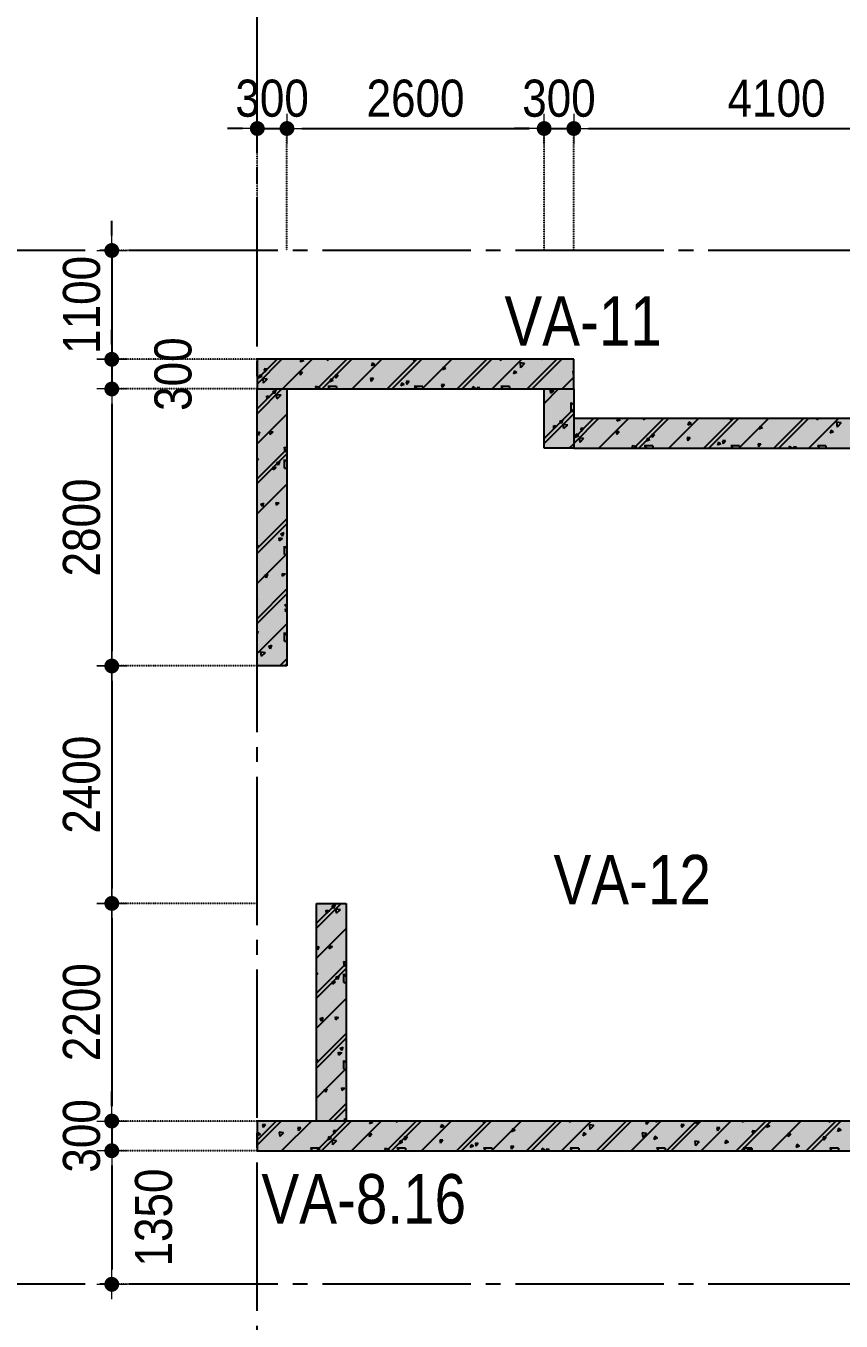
# Model space of a CAD drawing. Header units: millimetres. Extents: x -3973692 to -2843767, y 592734 to 838475.
# Drawn here: x -3138584 to -3130343, y 740209 to 753301 of the extents above; entities that cross this region are included whole.
import ezdxf
from ezdxf.enums import TextEntityAlignment as Align

# ---------------------------------------------------------------- set-up
doc = ezdxf.new("R2010")
doc.units = ezdxf.units.MM
doc.header["$MEASUREMENT"] = 0
doc.header["$PDMODE"] = 3
doc.header["$PDSIZE"] = -20
for name, pattern in [('CHG_XX_Luoi truc-Block A$0$MB_Luoi truc-150-TWA$0$Center101', [13, 10, -1, 1, -1]), ('DIVIDE2', [15.875, 6.35, -3.175, 0, -3.175, 0, -3.175]), ('HIDDEN5', [2.8375, 1.25, -1.5875])]:
    doc.linetypes.add(name, pattern=pattern)
doc.layers.get('0').update_dxf_attribs({"lineweight": 9})
doc.layers.get('Defpoints').update_dxf_attribs({"color": 10, "lineweight": 0})
for name, color, linetype, lineweight in [("'S_General_Dim_1", 1, 'Continuous', 18), ("'S_General_Divide_3 Intermediate", 3, 'DIVIDE2', 40), ('CHG_XX_Cot_Block A-T4-7$0$DBAO', 3, 'Continuous', 13), ('TEXT', 7, 'Continuous', 15)]:
    doc.layers.add(name, color=color, linetype=linetype, lineweight=lineweight)
for name, color, linetype in [('CHG_XX_Cot_Block A-T4-7$0$mb_cot tang 9-13 twa$0$Concrete Hatch', 218, 'Continuous'), ('CHG_XX_Cot_Block A-T4-7$0$mb_cot tang 9-13 twa$0$Concrete Line', 6, 'Continuous'), ('CHG_XX_Cot_Block A-T4-7$0$mb_cot tang 9-13 twa$0$Concrete Solid', 216, 'Continuous'), ('CHG_XX_Luoi truc-Block A$0$MB_Luoi truc-150-TWA$0$Grid', 34, 'Continuous'), ('CHG_XX_Luoi truc-Block A$0$MB_Luoi truc-150-TWA$0$Grid Line', 251, 'CHG_XX_Luoi truc-Block A$0$MB_Luoi truc-150-TWA$0$Center101')]:
    doc.layers.add(name, color=color, linetype=linetype)
doc.styles.add('arial', font='arial.ttf', dxfattribs={"width": 0.85})
doc.styles.add('CHG_XX_Luoi truc-Block A$0$MB_Luoi truc-150-TWA$0$Grid A-F$0$VNI-HelveCB', font='')
doc.styles.add('TTP-HelCon', font='')
doc.styles.get('CHG_XX_Luoi truc-Block A$0$MB_Luoi truc-150-TWA$0$Grid A-F$0$VNI-HelveCB').set_extended_font_data('VNI-Helve-Condense', bold=True)
doc.styles.get('TTP-HelCon').set_extended_font_data('VNI-Helve-Condense')
doc.dimstyles.new('150', dxfattribs={"dimscale": 150, "dimtxt": 2.5, "dimasz": 1, "dimexe": 0, "dimexo": 0, "dimgap": 0.75, "dimtad": 1, "dimdec": 0, "dimzin": 9, "dimdsep": 46, "dimtxsty": 'arial', "dimblk1": 'DIMDOT', "dimblk2": 'DIMDOT', "dimsah": 1, "dimcen": 2, "dimdle": 3, "dimclre": 8, "dimclrt": 2, "dimadec": 0, "dimazin": 0, "dimtfac": 1, "dimtdec": 0, "dimtix": 1, "dimtmove": 2, "dimatfit": 3, "dimldrblk": 'DIMPIJL', "dimfxl": 1, "dimtvp": 1.8, "dimtolj": 1, "dimtzin": 0, "dimarcsym": 0})

# ---------------------------------------------------------------- blocks, each defined once
blk = doc.blocks.new('*U3016')
at = {"layer": 'CHG_XX_Luoi truc-Block A$0$MB_Luoi truc-150-TWA$0$Grid Line'}
blk.add_line((0, 0), (0, 467), dxfattribs=at)
at = {"layer": 'CHG_XX_Luoi truc-Block A$0$MB_Luoi truc-150-TWA$0$Grid', "lineweight": -2, "style": 'CHG_XX_Luoi truc-Block A$0$MB_Luoi truc-150-TWA$0$Grid A-F$0$VNI-HelveCB'}
for tag, p in [('GRIDSUB', (0, 476)), ('GRID', (0, -9))]:
    blk.add_attdef(tag, text='', height=5, dxfattribs=at).set_placement(p, align=Align.MIDDLE)
blk = doc.blocks.new('*U3014')
at = {"layer": 'CHG_XX_Luoi truc-Block A$0$MB_Luoi truc-150-TWA$0$Grid Line'}
blk.add_line((0, 0), (0, 404), dxfattribs=at)
at = {"layer": 'CHG_XX_Luoi truc-Block A$0$MB_Luoi truc-150-TWA$0$Grid', "lineweight": -2, "style": 'CHG_XX_Luoi truc-Block A$0$MB_Luoi truc-150-TWA$0$Grid A-F$0$VNI-HelveCB'}
for tag, p in [('GRIDSUB', (0, 413)), ('GRID', (0, -9))]:
    blk.add_attdef(tag, text='', height=5, dxfattribs=at).set_placement(p, align=Align.MIDDLE)
blk = doc.blocks.new('CHG_XX_Luoi truc-Block A')
at = {"layer": 'CHG_XX_Luoi truc-Block A$0$MB_Luoi truc-150-TWA$0$Grid', "xscale": 150, "yscale": 150, "zscale": 150}
blk.add_blockref('*U3016', (12250, 87440.7), dxfattribs=at)
at = {"layer": 'CHG_XX_Luoi truc-Block A$0$MB_Luoi truc-150-TWA$0$Grid', "xscale": -150, "yscale": 150, "zscale": 150, "rotation": 90}
for p in [(57309.5, 141059.6), (57309.5, 130609.6)]:
    blk.add_blockref('*U3014', p, dxfattribs=at)
blk = doc.blocks.new('CHG_XX_Cot_Block A-T4-7')
at = {"layer": 'CHG_XX_Cot_Block A-T4-7$0$mb_cot tang 9-13 twa$0$Concrete Solid'}
for points in [[(8030402, 1225234), (8030402, 1225534), (8027202, 1225534), (8027202, 1225234)], [(8027502, 1222434), (8027202, 1222434), (8027202, 1225234), (8027502, 1225234)], [(8030402, 1224634), (8030102, 1224634), (8030102, 1225234), (8030402, 1225234)], [(8034802, 1224634), (8034802, 1224934), (8030402, 1224934), (8030402, 1224634)], [(8028102, 1217834), (8027802, 1217834), (8027802, 1220034), (8028102, 1220034)], [(8037652, 1217534), (8037652, 1217834), (8027202, 1217834), (8027202, 1217534)]]:
    blk.add_hatch(color=256, dxfattribs=at).paths.add_polyline_path(points)
at = {"layer": 'CHG_XX_Cot_Block A-T4-7$0$mb_cot tang 9-13 twa$0$Concrete Hatch'}
for p, q in [((8027402, 1225534), (8027202, 1225334)), ((8027452, 1225534), (8027202, 1225284)), ((8027302, 1225434), (8027272, 1225436)), ((8027272, 1225436), (8027278, 1225405)), ((8027302, 1225434), (8027278, 1225405)), ((8027756, 1225534), (8027456, 1225234)), ((8027646, 1225534), (8027637, 1225507)), ((8027672, 1225520), (8027637, 1225507)), ((8027672, 1225520), (8027652, 1225534)), ((8028109, 1225534), (8027809, 1225234)), ((8028159, 1225534), (8027859, 1225234)), ((8027902, 1225534), (8027915, 1225521)), ((8027915, 1225534), (8027915, 1225521)), ((8028463, 1225534), (8028163, 1225234)), ((8028366, 1225497), (8028356, 1225467)), ((8028391, 1225480), (8028356, 1225467)), ((8028391, 1225480), (8028366, 1225497)), ((8028816, 1225534), (8028516, 1225234)), ((8028866, 1225534), (8028566, 1225234)), ((8028777, 1225534), (8028790, 1225521)), ((8028790, 1225534), (8028790, 1225521)), ((8029170, 1225534), (8028870, 1225234)), ((8029085, 1225457), (8029074, 1225426)), ((8029110, 1225440), (8029074, 1225426)), ((8029110, 1225440), (8029085, 1225457)), ((8029524, 1225534), (8029224, 1225234)), ((8029574, 1225534), (8029274, 1225234)), ((8029331, 1225534), (8029332, 1225532)), ((8029333, 1225534), (8029332, 1225532)), ((8029877, 1225534), (8029577, 1225234)), ((8029652, 1225534), (8029665, 1225521)), ((8029665, 1225534), (8029665, 1225521)), ((8029860, 1225497), (8029865, 1225449)), ((8029904, 1225490), (8029860, 1225497)), ((8029904, 1225490), (8029865, 1225449)), ((8030231, 1225534), (8029931, 1225234)), ((8030281, 1225534), (8029981, 1225234)), ((8030077, 1225534), (8030078, 1225530)), ((8030081, 1225534), (8030078, 1225530)), ((8027227, 1225376), (8027217, 1225345)), ((8027252, 1225359), (8027217, 1225345)), ((8027252, 1225359), (8027227, 1225376)), ((8027258, 1225341), (8027263, 1225293)), ((8027302, 1225334), (8027258, 1225341)), ((8027302, 1225334), (8027263, 1225293)), ((8027661, 1225402), (8027631, 1225405)), ((8027631, 1225405), (8027637, 1225374)), ((8027661, 1225402), (8027637, 1225374)), ((8027946, 1225335), (8027936, 1225305)), ((8027971, 1225319), (8027936, 1225305)), ((8027971, 1225319), (8027946, 1225335)), ((8028020, 1225371), (8027990, 1225374)), ((8027990, 1225374), (8027995, 1225342)), ((8028020, 1225371), (8027995, 1225342)), ((8028378, 1225340), (8028348, 1225342)), ((8028348, 1225342), (8028354, 1225311)), ((8028378, 1225340), (8028354, 1225311)), ((8028737, 1225308), (8028707, 1225311)), ((8028707, 1225311), (8028713, 1225279)), ((8028737, 1225308), (8028713, 1225279)), ((8029803, 1225417), (8029793, 1225386)), ((8029828, 1225400), (8029793, 1225386)), ((8029828, 1225400), (8029803, 1225417)), ((8030402, 1225352), (8030284, 1225234)), ((8030393, 1225414), (8030399, 1225366)), ((8030402, 1225412), (8030393, 1225414)), ((8030402, 1225370), (8030399, 1225366)), ((8027202, 1225034), (8027402, 1225234)), ((8027202, 1224984), (8027452, 1225234)), ((8027360, 1225209), (8027391, 1225219)), ((8027377, 1225184), (8027360, 1225209)), ((8027377, 1225184), (8027391, 1225219)), ((8027395, 1225178), (8027443, 1225173)), ((8027402, 1225134), (8027395, 1225178)), ((8027402, 1225134), (8027443, 1225173)), ((8027791, 1225258), (8027794, 1225234)), ((8027836, 1225251), (8027791, 1225258)), ((8027836, 1225251), (8027819, 1225234)), ((8028002, 1225259), (8027915, 1225259)), ((8027915, 1225259), (8027940, 1225234)), ((8028002, 1225259), (8028002, 1225234)), ((8028665, 1225295), (8028654, 1225265)), ((8028689, 1225279), (8028654, 1225265)), ((8028689, 1225279), (8028665, 1225295)), ((8028877, 1225259), (8028790, 1225259)), ((8028790, 1225259), (8028815, 1225234)), ((8028877, 1225259), (8028877, 1225234)), ((8029095, 1225277), (8029066, 1225279)), ((8029066, 1225279), (8029071, 1225248)), ((8029095, 1225277), (8029071, 1225248)), ((8029383, 1225255), (8029376, 1225234)), ((8029408, 1225239), (8029383, 1225255)), ((8029408, 1225239), (8029395, 1225234)), ((8029454, 1225245), (8029424, 1225248)), ((8029424, 1225248), (8029427, 1225234)), ((8029454, 1225245), (8029444, 1225234)), ((8029752, 1225259), (8029665, 1225259)), ((8029665, 1225259), (8029690, 1225234)), ((8029752, 1225259), (8029752, 1225234)), ((8030102, 1225087), (8030249, 1225234)), ((8030171, 1225192), (8030168, 1225222)), ((8030168, 1225222), (8030200, 1225216)), ((8030171, 1225192), (8030200, 1225216)), ((8027302, 1225134), (8027300, 1225164)), ((8027300, 1225164), (8027331, 1225158)), ((8027302, 1225134), (8027331, 1225158)), ((8030102, 1225109), (8030115, 1225096)), ((8030102, 1225096), (8030115, 1225096)), ((8030377, 1225009), (8030377, 1225096)), ((8030377, 1225096), (8030402, 1225071)), ((8027202, 1224680), (8027502, 1224980)), ((8030102, 1224734), (8030402, 1225034)), ((8030102, 1224684), (8030402, 1224984)), ((8030260, 1224909), (8030291, 1224919)), ((8030277, 1224884), (8030260, 1224909)), ((8030277, 1224884), (8030291, 1224919)), ((8030377, 1225009), (8030402, 1225009)), ((8030602, 1224934), (8030402, 1224734)), ((8030652, 1224934), (8030402, 1224684)), ((8030956, 1224934), (8030656, 1224634)), ((8030846, 1224934), (8030837, 1224907)), ((8030872, 1224920), (8030837, 1224907)), ((8030872, 1224920), (8030852, 1224934)), ((8031309, 1224934), (8031009, 1224634)), ((8031359, 1224934), (8031059, 1224634)), ((8031102, 1224934), (8031115, 1224921)), ((8031115, 1224934), (8031115, 1224921)), ((8031663, 1224934), (8031363, 1224634)), ((8032016, 1224934), (8031716, 1224634)), ((8032066, 1224934), (8031766, 1224634)), ((8031977, 1224934), (8031990, 1224921)), ((8031990, 1224934), (8031990, 1224921)), ((8032370, 1224934), (8032070, 1224634)), ((8032724, 1224934), (8032424, 1224634)), ((8032774, 1224934), (8032474, 1224634)), ((8032531, 1224934), (8032532, 1224932)), ((8032533, 1224934), (8032532, 1224932)), ((8033077, 1224934), (8032777, 1224634)), ((8032852, 1224934), (8032865, 1224921)), ((8032865, 1224934), (8032865, 1224921)), ((8027202, 1224790), (8027229, 1224799)), ((8027216, 1224764), (8027202, 1224784)), ((8027216, 1224764), (8027229, 1224799)), ((8027334, 1224775), (8027331, 1224805)), ((8027331, 1224805), (8027362, 1224799)), ((8027334, 1224775), (8027362, 1224799)), ((8030202, 1224834), (8030200, 1224864)), ((8030200, 1224864), (8030231, 1224858)), ((8030202, 1224834), (8030231, 1224858)), ((8030295, 1224878), (8030343, 1224873)), ((8030302, 1224834), (8030295, 1224878)), ((8030302, 1224834), (8030343, 1224873)), ((8030502, 1224834), (8030472, 1224836)), ((8030472, 1224836), (8030478, 1224805)), ((8030502, 1224834), (8030478, 1224805)), ((8030861, 1224802), (8030831, 1224805)), ((8030831, 1224805), (8030837, 1224774)), ((8030861, 1224802), (8030837, 1224774)), ((8031566, 1224897), (8031556, 1224867)), ((8031591, 1224880), (8031556, 1224867)), ((8031591, 1224880), (8031566, 1224897)), ((8032285, 1224857), (8032274, 1224826)), ((8032310, 1224840), (8032274, 1224826)), ((8032310, 1224840), (8032285, 1224857)), ((8033003, 1224817), (8032993, 1224786)), ((8033028, 1224800), (8032993, 1224786)), ((8033028, 1224800), (8033003, 1224817)), ((8033060, 1224897), (8033065, 1224849)), ((8033104, 1224890), (8033060, 1224897)), ((8033104, 1224890), (8033065, 1224849)), ((8030356, 1224634), (8030402, 1224680)), ((8030427, 1224776), (8030417, 1224745)), ((8030452, 1224759), (8030417, 1224745)), ((8030452, 1224759), (8030427, 1224776)), ((8030458, 1224741), (8030463, 1224693)), ((8030502, 1224734), (8030458, 1224741)), ((8030502, 1224734), (8030463, 1224693)), ((8030991, 1224658), (8030994, 1224634)), ((8031036, 1224651), (8030991, 1224658)), ((8031036, 1224651), (8031019, 1224634)), ((8031202, 1224659), (8031115, 1224659)), ((8031115, 1224659), (8031140, 1224634)), ((8031146, 1224735), (8031136, 1224705)), ((8031171, 1224719), (8031136, 1224705)), ((8031171, 1224719), (8031146, 1224735)), ((8031220, 1224771), (8031190, 1224774)), ((8031190, 1224774), (8031195, 1224742)), ((8031220, 1224771), (8031195, 1224742)), ((8031202, 1224659), (8031202, 1224634)), ((8031578, 1224740), (8031548, 1224742)), ((8031548, 1224742), (8031554, 1224711)), ((8031578, 1224740), (8031554, 1224711)), ((8031865, 1224695), (8031854, 1224665)), ((8031889, 1224679), (8031854, 1224665)), ((8031889, 1224679), (8031865, 1224695)), ((8031937, 1224708), (8031907, 1224711)), ((8031907, 1224711), (8031913, 1224679)), ((8031937, 1224708), (8031913, 1224679)), ((8032077, 1224659), (8031990, 1224659)), ((8031990, 1224659), (8032015, 1224634)), ((8032077, 1224659), (8032077, 1224634)), ((8032295, 1224677), (8032266, 1224679)), ((8032266, 1224679), (8032271, 1224648)), ((8032295, 1224677), (8032271, 1224648)), ((8032583, 1224655), (8032576, 1224634)), ((8032608, 1224639), (8032583, 1224655)), ((8032654, 1224645), (8032624, 1224648)), ((8032624, 1224648), (8032627, 1224634)), ((8032654, 1224645), (8032644, 1224634)), ((8032952, 1224659), (8032865, 1224659)), ((8032865, 1224659), (8032890, 1224634)), ((8032952, 1224659), (8032952, 1224634)), ((8027202, 1224327), (8027502, 1224627)), ((8027202, 1224277), (8027502, 1224577)), ((8027202, 1224534), (8027215, 1224521)), ((8027202, 1224521), (8027215, 1224521)), ((8027477, 1224434), (8027477, 1224521)), ((8027477, 1224521), (8027502, 1224496)), ((8027478, 1224645), (8027502, 1224642)), ((8027485, 1224600), (8027478, 1224645)), ((8027485, 1224600), (8027502, 1224617)), ((8032608, 1224639), (8032595, 1224634)), ((8027365, 1224416), (8027362, 1224446)), ((8027362, 1224446), (8027394, 1224441)), ((8027365, 1224416), (8027394, 1224441)), ((8027401, 1224490), (8027431, 1224500)), ((8027417, 1224465), (8027401, 1224490)), ((8027417, 1224465), (8027431, 1224500)), ((8027477, 1224434), (8027502, 1224434)), ((8027202, 1223973), (8027502, 1224273)), ((8027239, 1224070), (8027269, 1224080)), ((8027256, 1224045), (8027239, 1224070)), ((8027256, 1224045), (8027269, 1224080)), ((8027396, 1224058), (8027394, 1224088)), ((8027394, 1224088), (8027425, 1224082)), ((8027396, 1224058), (8027425, 1224082)), ((8027202, 1223620), (8027502, 1223920)), ((8027202, 1223570), (8027502, 1223870)), ((8027428, 1223699), (8027425, 1223729)), ((8027425, 1223729), (8027456, 1223723)), ((8027441, 1223771), (8027471, 1223782)), ((8027457, 1223747), (8027441, 1223771)), ((8027457, 1223747), (8027471, 1223782)), ((8027202, 1223659), (8027215, 1223646)), ((8027202, 1223646), (8027215, 1223646)), ((8027428, 1223699), (8027456, 1223723)), ((8027477, 1223559), (8027477, 1223646)), ((8027477, 1223646), (8027502, 1223621)), ((8027202, 1223266), (8027502, 1223566)), ((8027477, 1223559), (8027502, 1223559)), ((8027279, 1223351), (8027310, 1223361)), ((8027296, 1223326), (8027279, 1223351)), ((8027296, 1223326), (8027310, 1223361)), ((8027459, 1223341), (8027457, 1223370)), ((8027457, 1223370), (8027488, 1223365)), ((8027459, 1223341), (8027488, 1223365)), ((8027202, 1222912), (8027502, 1223212)), ((8027202, 1222862), (8027502, 1223162)), ((8027202, 1223105), (8027204, 1223104)), ((8027202, 1223103), (8027204, 1223104)), ((8027481, 1223053), (8027502, 1223060)), ((8027497, 1223028), (8027481, 1223053)), ((8027491, 1222982), (8027488, 1223012)), ((8027488, 1223012), (8027502, 1223009)), ((8027491, 1222982), (8027502, 1222992)), ((8027497, 1223028), (8027502, 1223041)), ((8027202, 1222559), (8027502, 1222859)), ((8027202, 1222784), (8027215, 1222771)), ((8027202, 1222771), (8027215, 1222771)), ((8027477, 1222684), (8027477, 1222771)), ((8027477, 1222771), (8027502, 1222746)), ((8027477, 1222684), (8027502, 1222684)), ((8027239, 1222576), (8027287, 1222571)), ((8027246, 1222532), (8027239, 1222576)), ((8027246, 1222532), (8027287, 1222571)), ((8027319, 1222633), (8027350, 1222643)), ((8027336, 1222608), (8027319, 1222633)), ((8027336, 1222608), (8027350, 1222643)), ((8027431, 1222434), (8027502, 1222505)), ((8027481, 1222434), (8027502, 1222455)), ((8027802, 1219834), (8028002, 1220034)), ((8027802, 1219784), (8028052, 1220034)), ((8027902, 1219934), (8027900, 1219964)), ((8027900, 1219964), (8027931, 1219958)), ((8027902, 1219934), (8027931, 1219958)), ((8027960, 1220009), (8027991, 1220019)), ((8027977, 1219984), (8027960, 1220009)), ((8027977, 1219984), (8027991, 1220019)), ((8027995, 1219978), (8028043, 1219973)), ((8028002, 1219934), (8027995, 1219978)), ((8028002, 1219934), (8028043, 1219973)), ((8027802, 1219480), (8028102, 1219780)), ((8027802, 1219590), (8027829, 1219599)), ((8027816, 1219564), (8027802, 1219584)), ((8027816, 1219564), (8027829, 1219599)), ((8027934, 1219575), (8027931, 1219605)), ((8027931, 1219605), (8027962, 1219599)), ((8027934, 1219575), (8027962, 1219599)), ((8027802, 1219127), (8028102, 1219427)), ((8028078, 1219445), (8028102, 1219442)), ((8028085, 1219400), (8028078, 1219445)), ((8028085, 1219400), (8028102, 1219417)), ((8027802, 1219077), (8028102, 1219377)), ((8027802, 1219334), (8027815, 1219321)), ((8027802, 1219321), (8027815, 1219321)), ((8028001, 1219290), (8028031, 1219300)), ((8028017, 1219265), (8028001, 1219290)), ((8028017, 1219265), (8028031, 1219300)), ((8028077, 1219234), (8028077, 1219321)), ((8028077, 1219321), (8028102, 1219296)), ((8027965, 1219216), (8027962, 1219246)), ((8027962, 1219246), (8027994, 1219241)), ((8027965, 1219216), (8027994, 1219241)), ((8028077, 1219234), (8028102, 1219234)), ((8027802, 1218773), (8028102, 1219073)), ((8027996, 1218858), (8027994, 1218888)), ((8027994, 1218888), (8028025, 1218882)), ((8027839, 1218870), (8027869, 1218880)), ((8027856, 1218845), (8027839, 1218870)), ((8027856, 1218845), (8027869, 1218880)), ((8027996, 1218858), (8028025, 1218882)), ((8027802, 1218420), (8028102, 1218720)), ((8027802, 1218370), (8028102, 1218670)), ((8028028, 1218499), (8028025, 1218529)), ((8028025, 1218529), (8028056, 1218523)), ((8028028, 1218499), (8028056, 1218523)), ((8028041, 1218571), (8028071, 1218582)), ((8028057, 1218547), (8028041, 1218571)), ((8028057, 1218547), (8028071, 1218582)), ((8027802, 1218459), (8027815, 1218446)), ((8027802, 1218446), (8027815, 1218446)), ((8027802, 1218066), (8028102, 1218366)), ((8028077, 1218359), (8028077, 1218446)), ((8028077, 1218446), (8028102, 1218421)), ((8028077, 1218359), (8028102, 1218359)), ((8027879, 1218151), (8027910, 1218161)), ((8027896, 1218126), (8027879, 1218151)), ((8027896, 1218126), (8027910, 1218161)), ((8028059, 1218141), (8028057, 1218170)), ((8028057, 1218170), (8028088, 1218165)), ((8028059, 1218141), (8028088, 1218165)), ((8027924, 1217834), (8028102, 1218012)), ((8027802, 1217905), (8027804, 1217904)), ((8027802, 1217903), (8027804, 1217904)), ((8027974, 1217834), (8028102, 1217962)), ((8028081, 1217853), (8028102, 1217860)), ((8028094, 1217834), (8028081, 1217853)), ((8028100, 1217834), (8028102, 1217841)), ((8027395, 1217834), (8027202, 1217641)), ((8027445, 1217834), (8027202, 1217591)), ((8027209, 1217716), (8027202, 1217696)), ((8027234, 1217699), (8027209, 1217716)), ((8027285, 1217796), (8027255, 1217799)), ((8027255, 1217799), (8027261, 1217768)), ((8027285, 1217796), (8027261, 1217768)), ((8027424, 1217723), (8027430, 1217676)), ((8027469, 1217716), (8027424, 1217723)), ((8027469, 1217716), (8027430, 1217676)), ((8027749, 1217834), (8027449, 1217534)), ((8027644, 1217765), (8027614, 1217768)), ((8027614, 1217768), (8027620, 1217736)), ((8027644, 1217765), (8027620, 1217736)), ((8027727, 1217834), (8027740, 1217821)), ((8027740, 1217834), (8027740, 1217821)), ((8028102, 1217834), (8027802, 1217534)), ((8028152, 1217834), (8027852, 1217534)), ((8028002, 1217734), (8027972, 1217736)), ((8027972, 1217736), (8027978, 1217705)), ((8028002, 1217734), (8027978, 1217705)), ((8028456, 1217834), (8028156, 1217534)), ((8028346, 1217834), (8028337, 1217807)), ((8028372, 1217820), (8028337, 1217807)), ((8028372, 1217820), (8028352, 1217834)), ((8028809, 1217834), (8028509, 1217534)), ((8028859, 1217834), (8028559, 1217534)), ((8028602, 1217834), (8028615, 1217821)), ((8028615, 1217834), (8028615, 1217821)), ((8029163, 1217834), (8028863, 1217534)), ((8029066, 1217797), (8029056, 1217767)), ((8029091, 1217780), (8029056, 1217767)), ((8029091, 1217780), (8029066, 1217797)), ((8029516, 1217834), (8029216, 1217534)), ((8029566, 1217834), (8029266, 1217534)), ((8029477, 1217834), (8029490, 1217821)), ((8029490, 1217834), (8029490, 1217821)), ((8029870, 1217834), (8029570, 1217534)), ((8029785, 1217757), (8029774, 1217726)), ((8029810, 1217740), (8029774, 1217726)), ((8029810, 1217740), (8029785, 1217757)), ((8030224, 1217834), (8029924, 1217534)), ((8030274, 1217834), (8029974, 1217534)), ((8030031, 1217834), (8030032, 1217832)), ((8030033, 1217834), (8030032, 1217832)), ((8030577, 1217834), (8030277, 1217534)), ((8030352, 1217834), (8030365, 1217821)), ((8030365, 1217834), (8030365, 1217821)), ((8030503, 1217717), (8030493, 1217686)), ((8030528, 1217700), (8030503, 1217717)), ((8030560, 1217797), (8030565, 1217749)), ((8030604, 1217790), (8030560, 1217797)), ((8030604, 1217790), (8030565, 1217749)), ((8030931, 1217834), (8030631, 1217534)), ((8030981, 1217834), (8030681, 1217534)), ((8030777, 1217834), (8030778, 1217830)), ((8030781, 1217834), (8030778, 1217830)), ((8031284, 1217834), (8030984, 1217534)), ((8031093, 1217714), (8031099, 1217666)), ((8031138, 1217707), (8031093, 1217714)), ((8031138, 1217707), (8031099, 1217666)), ((8031161, 1217827), (8031131, 1217830)), ((8031131, 1217830), (8031136, 1217799)), ((8031161, 1217827), (8031136, 1217799)), ((8031227, 1217834), (8031240, 1217821)), ((8031240, 1217834), (8031240, 1217821)), ((8031638, 1217834), (8031338, 1217534)), ((8031688, 1217834), (8031388, 1217534)), ((8031519, 1217796), (8031489, 1217799)), ((8031489, 1217799), (8031495, 1217767)), ((8031519, 1217796), (8031495, 1217767)), ((8031640, 1217834), (8031632, 1217808)), ((8031667, 1217821), (8031632, 1217808)), ((8031667, 1217821), (8031648, 1217834)), ((8031991, 1217834), (8031691, 1217534)), ((8031878, 1217765), (8031848, 1217767)), ((8031848, 1217767), (8031854, 1217736)), ((8031878, 1217765), (8031854, 1217736)), ((8032345, 1217834), (8032045, 1217534)), ((8032395, 1217834), (8032095, 1217534)), ((8032102, 1217834), (8032115, 1217821)), ((8032115, 1217834), (8032115, 1217821)), ((8032236, 1217733), (8032207, 1217736)), ((8032207, 1217736), (8032212, 1217705)), ((8032236, 1217733), (8032212, 1217705)), ((8032360, 1217798), (8032350, 1217768)), ((8032385, 1217781), (8032350, 1217768)), ((8032385, 1217781), (8032360, 1217798)), ((8032698, 1217834), (8032398, 1217534)), ((8033052, 1217834), (8032752, 1217534)), ((8033102, 1217834), (8032802, 1217534)), ((8032977, 1217834), (8032990, 1217821)), ((8032990, 1217834), (8032990, 1217821)), ((8033079, 1217758), (8033069, 1217728)), ((8033104, 1217741), (8033069, 1217728)), ((8033104, 1217741), (8033079, 1217758)), ((8027234, 1217699), (8027202, 1217687)), ((8027927, 1217676), (8027917, 1217645)), ((8027952, 1217659), (8027917, 1217645)), ((8027952, 1217659), (8027927, 1217676)), ((8027958, 1217641), (8027963, 1217593)), ((8028002, 1217634), (8027958, 1217641)), ((8028002, 1217634), (8027963, 1217593)), ((8028361, 1217702), (8028331, 1217705)), ((8028331, 1217705), (8028337, 1217674)), ((8028361, 1217702), (8028337, 1217674)), ((8028646, 1217635), (8028636, 1217605)), ((8028671, 1217619), (8028636, 1217605)), ((8028671, 1217619), (8028646, 1217635)), ((8028720, 1217671), (8028690, 1217674)), ((8028690, 1217674), (8028695, 1217642)), ((8028720, 1217671), (8028695, 1217642)), ((8029078, 1217640), (8029048, 1217642)), ((8029048, 1217642), (8029054, 1217611)), ((8029078, 1217640), (8029054, 1217611)), ((8029365, 1217595), (8029354, 1217565)), ((8029389, 1217579), (8029354, 1217565)), ((8029389, 1217579), (8029365, 1217595)), ((8029437, 1217608), (8029407, 1217611)), ((8029407, 1217611), (8029413, 1217579)), ((8029437, 1217608), (8029413, 1217579)), ((8029795, 1217577), (8029766, 1217579)), ((8029766, 1217579), (8029771, 1217548)), ((8029795, 1217577), (8029771, 1217548)), ((8030528, 1217700), (8030493, 1217686)), ((8031222, 1217677), (8031212, 1217646)), ((8031247, 1217660), (8031212, 1217646)), ((8031247, 1217660), (8031222, 1217677)), ((8031627, 1217631), (8031632, 1217584)), ((8031671, 1217624), (8031627, 1217631)), ((8031671, 1217624), (8031632, 1217584)), ((8031940, 1217637), (8031930, 1217606)), ((8031965, 1217620), (8031930, 1217606)), ((8031965, 1217620), (8031940, 1217637)), ((8032595, 1217702), (8032565, 1217705)), ((8032565, 1217705), (8032571, 1217673)), ((8032595, 1217702), (8032571, 1217673)), ((8032659, 1217597), (8032649, 1217566)), ((8032684, 1217580), (8032649, 1217566)), ((8032684, 1217580), (8032659, 1217597)), ((8032954, 1217671), (8032924, 1217673)), ((8032924, 1217673), (8032930, 1217642)), ((8032954, 1217671), (8032930, 1217642)), ((8027827, 1217559), (8027740, 1217559)), ((8027740, 1217559), (8027765, 1217534)), ((8027827, 1217559), (8027827, 1217534)), ((8028491, 1217558), (8028494, 1217534)), ((8028536, 1217551), (8028491, 1217558)), ((8028536, 1217551), (8028519, 1217534)), ((8028702, 1217559), (8028615, 1217559)), ((8028615, 1217559), (8028640, 1217534)), ((8028702, 1217559), (8028702, 1217534)), ((8029577, 1217559), (8029490, 1217559)), ((8029490, 1217559), (8029515, 1217534)), ((8029577, 1217559), (8029577, 1217534)), ((8030083, 1217555), (8030076, 1217534)), ((8030108, 1217539), (8030083, 1217555)), ((8030108, 1217539), (8030095, 1217534)), ((8030154, 1217545), (8030124, 1217548)), ((8030124, 1217548), (8030127, 1217534)), ((8030154, 1217545), (8030144, 1217534)), ((8030452, 1217559), (8030365, 1217559)), ((8030365, 1217559), (8030390, 1217534)), ((8030452, 1217559), (8030452, 1217534)), ((8031327, 1217559), (8031240, 1217559)), ((8031240, 1217559), (8031265, 1217534)), ((8031327, 1217559), (8031327, 1217534)), ((8032202, 1217559), (8032115, 1217559)), ((8032115, 1217559), (8032140, 1217534)), ((8032160, 1217548), (8032162, 1217534)), ((8032205, 1217541), (8032160, 1217548)), ((8032205, 1217541), (8032198, 1217534)), ((8032202, 1217559), (8032202, 1217534)), ((8033077, 1217559), (8032990, 1217559)), ((8032990, 1217559), (8033015, 1217534)), ((8033077, 1217559), (8033077, 1217534))]:
    blk.add_line(p, q, dxfattribs=at)
at = {"layer": 'CHG_XX_Cot_Block A-T4-7$0$mb_cot tang 9-13 twa$0$Concrete Line'}
for p, q in [((8030402, 1225534), (8027202, 1225534)), ((8027202, 1225534), (8027202, 1225234)), ((8030402, 1225234), (8030402, 1225534)), ((8027202, 1225234), (8030402, 1225234)), ((8027202, 1222434), (8027202, 1225234)), ((8027202, 1225234), (8027502, 1225234)), ((8027502, 1225234), (8027502, 1222434)), ((8030102, 1224634), (8030102, 1225234)), ((8030102, 1225234), (8030402, 1225234)), ((8030402, 1225234), (8030402, 1224634)), ((8034802, 1224934), (8030402, 1224934)), ((8030402, 1224934), (8030402, 1224634)), ((8030402, 1224634), (8030102, 1224634)), ((8030402, 1224634), (8034802, 1224634)), ((8027502, 1222434), (8027202, 1222434)), ((8027802, 1217834), (8027802, 1220034)), ((8027802, 1220034), (8028102, 1220034)), ((8028102, 1220034), (8028102, 1217834)), ((8037652, 1217834), (8027202, 1217834)), ((8027202, 1217834), (8027202, 1217534)), ((8028102, 1217834), (8027802, 1217834)), ((8027202, 1217534), (8037652, 1217534))]:
    blk.add_line(p, q, dxfattribs=at)
at = {"layer": 'CHG_XX_Cot_Block A-T4-7$0$DBAO'}
blk.add_blockref('CHG_XX_Luoi truc-Block A', (8014952, 1085574), dxfattribs=at)
blk = doc.blocks.new('a')
at = {"layer": 'TEXT', "color": 3, "style": 'TTP-HelCon'}
for s, p in [('VA-11', (14749, -12152)), ('VA-12', (15245, -17800)), ('VA-8.16', (12292, -21026))]:
    blk.add_text(s, height=500, dxfattribs=at).set_placement(p)
blk = doc.blocks.new('DIMDOT')
for p, q in [((0, -1), (0, 1)), ((1, 0), (-1, 0))]:
    blk.add_line(p, q)
at = {"const_width": 0.5}
blk.add_lwpolyline([(-0.25, 0, 1), (0.25, 0, 1)], format="xyb", close=True, dxfattribs=at)
blk = doc.blocks.new('*D607')
at = {"layer": "'S_General_Dim_1", "color": 0, "lineweight": -2, "transparency": 16777216}
for p, q in [((-3137716, 751181), (-3137716, 751331)), ((-3137716, 751031), (-3137716, 749931)), ((-3137716, 749781), (-3137716, 749631))]:
    blk.add_line(p, q, dxfattribs=at)
at = {"layer": "'S_General_Dim_1", "color": 8, "linetype": 'HIDDEN5', "lineweight": -2, "transparency": 16777216}
for p, q in [((-3136245, 751031), (-3137716, 751031)), ((-3136245, 749931), (-3137716, 749931))]:
    blk.add_line(p, q, dxfattribs=at)
at = {"layer": 'Defpoints', "color": 0, "transparency": 16777216}
for p in [(-3136245, 751031), (-3137716, 749931), (-3136245, 749931)]:
    blk.add_point(p, dxfattribs=at)
at = {"layer": "'S_General_Dim_1", "color": 0, "lineweight": -2, "transparency": 16777216, "xscale": 150, "yscale": 150, "zscale": 150}
for p, rotation in [((-3137716, 751031), 270), ((-3137716, 749931), 90)]:
    blk.add_blockref('DIMDOT', p, dxfattribs=dict(at, rotation=rotation))
at = {"layer": "'S_General_Dim_1", "color": 2, "transparency": 16777216, "insert": (-3138020, 750481), "char_height": 375, "attachment_point": 5, "rotation": 90, "style": 'arial'}
blk.add_mtext('\\A1;1100', dxfattribs=at)
blk = doc.blocks.new('DIMPIJL')
at = {"linetype": 'ByBlock'}
blk.add_solid([(-2.5, 0.417), (-2.5, -0.417), (0, 0)], dxfattribs=at)
blk = doc.blocks.new('*D608')
at = {"layer": "'S_General_Dim_1", "color": 8, "linetype": 'HIDDEN5', "lineweight": -2, "transparency": 16777216}
for p, q in [((-3136245, 749631), (-3137716, 749631)), ((-3136245, 746831), (-3137716, 746831))]:
    blk.add_line(p, q, dxfattribs=at)
at = {"layer": "'S_General_Dim_1", "color": 0, "lineweight": -2, "transparency": 16777216}
blk.add_line((-3137716, 749481), (-3137716, 746981), dxfattribs=at)
at = {"layer": 'Defpoints', "color": 0, "transparency": 16777216}
for p in [(-3136245, 749631), (-3137716, 746831), (-3136245, 746831)]:
    blk.add_point(p, dxfattribs=at)
at = {"layer": "'S_General_Dim_1", "color": 0, "lineweight": -2, "transparency": 16777216, "xscale": 150, "yscale": 150, "zscale": 150}
for p, rotation in [((-3137716, 749631), 90), ((-3137716, 746831), 270)]:
    blk.add_blockref('DIMDOT', p, dxfattribs=dict(at, rotation=rotation))
at = {"layer": "'S_General_Dim_1", "color": 2, "transparency": 16777216, "insert": (-3138020, 748231), "char_height": 375, "attachment_point": 5, "rotation": 90, "style": 'arial'}
blk.add_mtext('\\A1;2800', dxfattribs=at)
blk = doc.blocks.new('*D609')
at = {"layer": "'S_General_Dim_1", "color": 8, "linetype": 'HIDDEN5', "lineweight": -2, "transparency": 16777216}
for p, q in [((-3136245, 746831), (-3137716, 746831)), ((-3136245, 744431), (-3137716, 744431))]:
    blk.add_line(p, q, dxfattribs=at)
at = {"layer": "'S_General_Dim_1", "color": 0, "lineweight": -2, "transparency": 16777216}
blk.add_line((-3137716, 746681), (-3137716, 744581), dxfattribs=at)
at = {"layer": 'Defpoints', "color": 0, "transparency": 16777216}
for p in [(-3136245, 746831), (-3137716, 744431), (-3136245, 744431)]:
    blk.add_point(p, dxfattribs=at)
at = {"layer": "'S_General_Dim_1", "color": 0, "lineweight": -2, "transparency": 16777216, "xscale": 150, "yscale": 150, "zscale": 150}
for p, rotation in [((-3137716, 746831), 90), ((-3137716, 744431), 270)]:
    blk.add_blockref('DIMDOT', p, dxfattribs=dict(at, rotation=rotation))
at = {"layer": "'S_General_Dim_1", "color": 2, "transparency": 16777216, "insert": (-3138020, 745631), "char_height": 375, "attachment_point": 5, "rotation": 90, "style": 'arial'}
blk.add_mtext('\\A1;2400', dxfattribs=at)
blk = doc.blocks.new('*D610')
at = {"layer": "'S_General_Dim_1", "color": 8, "linetype": 'HIDDEN5', "lineweight": -2, "transparency": 16777216}
for p, q in [((-3136245, 744431), (-3137716, 744431)), ((-3136245, 742231), (-3137716, 742231))]:
    blk.add_line(p, q, dxfattribs=at)
at = {"layer": "'S_General_Dim_1", "color": 0, "lineweight": -2, "transparency": 16777216}
blk.add_line((-3137716, 744281), (-3137716, 742381), dxfattribs=at)
at = {"layer": 'Defpoints', "color": 0, "transparency": 16777216}
for p in [(-3136245, 744431), (-3137716, 742231), (-3136245, 742231)]:
    blk.add_point(p, dxfattribs=at)
at = {"layer": "'S_General_Dim_1", "color": 0, "lineweight": -2, "transparency": 16777216, "xscale": 150, "yscale": 150, "zscale": 150}
for p, rotation in [((-3137716, 744431), 90), ((-3137716, 742231), 270)]:
    blk.add_blockref('DIMDOT', p, dxfattribs=dict(at, rotation=rotation))
at = {"layer": "'S_General_Dim_1", "color": 2, "transparency": 16777216, "insert": (-3138020, 743331), "char_height": 375, "attachment_point": 5, "rotation": 90, "style": 'arial'}
blk.add_mtext('\\A1;2200', dxfattribs=at)
blk = doc.blocks.new('*D611')
at = {"layer": "'S_General_Dim_1", "color": 0, "lineweight": -2, "transparency": 16777216}
for p, q in [((-3137716, 742381), (-3137716, 742531)), ((-3137716, 742231), (-3137716, 741931)), ((-3137716, 741781), (-3137716, 741631))]:
    blk.add_line(p, q, dxfattribs=at)
at = {"layer": "'S_General_Dim_1", "color": 8, "linetype": 'HIDDEN5', "lineweight": -2, "transparency": 16777216}
for p, q in [((-3136245, 742231), (-3137716, 742231)), ((-3136245, 741931), (-3137716, 741931))]:
    blk.add_line(p, q, dxfattribs=at)
at = {"layer": 'Defpoints', "color": 0, "transparency": 16777216}
for p in [(-3136245, 742231), (-3137716, 741931), (-3136245, 741931)]:
    blk.add_point(p, dxfattribs=at)
at = {"layer": "'S_General_Dim_1", "color": 0, "lineweight": -2, "transparency": 16777216, "xscale": 150, "yscale": 150, "zscale": 150}
for p, rotation in [((-3137716, 742231), 270), ((-3137716, 741931), 90)]:
    blk.add_blockref('DIMDOT', p, dxfattribs=dict(at, rotation=rotation))
at = {"layer": "'S_General_Dim_1", "color": 2, "transparency": 16777216, "insert": (-3138020, 742081), "char_height": 375, "attachment_point": 5, "rotation": 90, "style": 'arial'}
blk.add_mtext('\\A1;300', dxfattribs=at)
blk = doc.blocks.new('*D612')
at = {"layer": "'S_General_Dim_1", "color": 8, "linetype": 'HIDDEN5', "lineweight": -2, "transparency": 16777216}
for p, q in [((-3136245, 741931), (-3137716, 741931)), ((-3136245, 740581), (-3137716, 740581))]:
    blk.add_line(p, q, dxfattribs=at)
at = {"layer": "'S_General_Dim_1", "color": 0, "lineweight": -2, "transparency": 16777216}
blk.add_line((-3137716, 741781), (-3137716, 740731), dxfattribs=at)
at = {"layer": 'Defpoints', "color": 0, "transparency": 16777216}
for p in [(-3136245, 741931), (-3137716, 740581), (-3136245, 740581)]:
    blk.add_point(p, dxfattribs=at)
at = {"layer": "'S_General_Dim_1", "color": 0, "lineweight": -2, "transparency": 16777216, "xscale": 150, "yscale": 150, "zscale": 150}
for p, rotation in [((-3137716, 741931), 90), ((-3137716, 740581), 270)]:
    blk.add_blockref('DIMDOT', p, dxfattribs=dict(at, rotation=rotation))
at = {"layer": "'S_General_Dim_1", "color": 2, "transparency": 16777216, "insert": (-3137292, 741256), "char_height": 375, "attachment_point": 5, "rotation": 90, "style": 'arial'}
blk.add_mtext('\\A1;1350', dxfattribs=at)
blk = doc.blocks.new('*D613')
at = {"layer": "'S_General_Dim_1", "color": 0, "lineweight": -2, "transparency": 16777216}
for p, q in [((-3137716, 750081), (-3137716, 750231)), ((-3137716, 749931), (-3137716, 749631)), ((-3137716, 749481), (-3137716, 749331))]:
    blk.add_line(p, q, dxfattribs=at)
at = {"layer": "'S_General_Dim_1", "color": 8, "linetype": 'HIDDEN5', "lineweight": -2, "transparency": 16777216}
for p, q in [((-3136245, 749931), (-3137716, 749931)), ((-3136245, 749631), (-3137716, 749631))]:
    blk.add_line(p, q, dxfattribs=at)
at = {"layer": 'Defpoints', "color": 0, "transparency": 16777216}
for p in [(-3136245, 749931), (-3137716, 749631), (-3136245, 749631)]:
    blk.add_point(p, dxfattribs=at)
at = {"layer": "'S_General_Dim_1", "color": 0, "lineweight": -2, "transparency": 16777216, "xscale": 150, "yscale": 150, "zscale": 150}
for p, rotation in [((-3137716, 749931), 270), ((-3137716, 749631), 90)]:
    blk.add_blockref('DIMDOT', p, dxfattribs=dict(at, rotation=rotation))
at = {"layer": "'S_General_Dim_1", "color": 2, "transparency": 16777216, "insert": (-3137095, 749781), "char_height": 375, "attachment_point": 5, "rotation": 90, "style": 'arial'}
blk.add_mtext('\\A1;300', dxfattribs=at)
blk = doc.blocks.new('*D614')
at = {"layer": "'S_General_Dim_1", "color": 0, "lineweight": -2, "transparency": 16777216}
for p, q in [((-3136395, 752264), (-3136545, 752264)), ((-3136245, 752264), (-3135945, 752264)), ((-3135795, 752264), (-3135645, 752264))]:
    blk.add_line(p, q, dxfattribs=at)
at = {"layer": "'S_General_Dim_1", "color": 8, "linetype": 'HIDDEN5', "lineweight": -2, "transparency": 16777216}
for p, q in [((-3136245, 751031), (-3136245, 752264)), ((-3135945, 751031), (-3135945, 752264))]:
    blk.add_line(p, q, dxfattribs=at)
at = {"layer": 'Defpoints', "color": 0, "transparency": 16777216}
for p in [(-3135945, 752264), (-3136245, 751031), (-3135945, 751031)]:
    blk.add_point(p, dxfattribs=at)
at = {"layer": "'S_General_Dim_1", "color": 0, "lineweight": -2, "transparency": 16777216, "xscale": 150, "yscale": 150, "zscale": 150}
blk.add_blockref('DIMDOT', (-3136245, 752264), dxfattribs=at)
at = {"layer": "'S_General_Dim_1", "color": 0, "lineweight": -2, "transparency": 16777216, "xscale": 150, "yscale": 150, "zscale": 150, "rotation": 180}
blk.add_blockref('DIMDOT', (-3135945, 752264), dxfattribs=at)
at = {"layer": "'S_General_Dim_1", "color": 2, "transparency": 16777216, "insert": (-3136095, 752568), "char_height": 375, "attachment_point": 5, "style": 'arial'}
blk.add_mtext('\\A1;300', dxfattribs=at)
blk = doc.blocks.new('*D615')
at = {"layer": "'S_General_Dim_1", "color": 8, "linetype": 'HIDDEN5', "lineweight": -2, "transparency": 16777216}
for p, q in [((-3135945, 751031), (-3135945, 752264)), ((-3133345, 751031), (-3133345, 752264))]:
    blk.add_line(p, q, dxfattribs=at)
at = {"layer": "'S_General_Dim_1", "color": 0, "lineweight": -2, "transparency": 16777216}
blk.add_line((-3135795, 752264), (-3133495, 752264), dxfattribs=at)
at = {"layer": 'Defpoints', "color": 0, "transparency": 16777216}
for p in [(-3133345, 752264), (-3135945, 751031), (-3133345, 751031)]:
    blk.add_point(p, dxfattribs=at)
at = {"layer": "'S_General_Dim_1", "color": 0, "lineweight": -2, "transparency": 16777216, "xscale": 150, "yscale": 150, "zscale": 150, "rotation": 180}
blk.add_blockref('DIMDOT', (-3135945, 752264), dxfattribs=at)
at = {"layer": "'S_General_Dim_1", "color": 0, "lineweight": -2, "transparency": 16777216, "xscale": 150, "yscale": 150, "zscale": 150}
blk.add_blockref('DIMDOT', (-3133345, 752264), dxfattribs=at)
at = {"layer": "'S_General_Dim_1", "color": 2, "transparency": 16777216, "insert": (-3134645, 752568), "char_height": 375, "attachment_point": 5, "style": 'arial'}
blk.add_mtext('\\A1;2600', dxfattribs=at)
blk = doc.blocks.new('*D616')
at = {"layer": "'S_General_Dim_1", "color": 0, "lineweight": -2, "transparency": 16777216}
for p, q in [((-3133495, 752264), (-3133645, 752264)), ((-3133345, 752264), (-3133045, 752264)), ((-3132895, 752264), (-3132745, 752264))]:
    blk.add_line(p, q, dxfattribs=at)
at = {"layer": "'S_General_Dim_1", "color": 8, "linetype": 'HIDDEN5', "lineweight": -2, "transparency": 16777216}
for p, q in [((-3133345, 751031), (-3133345, 752264)), ((-3133045, 751031), (-3133045, 752264))]:
    blk.add_line(p, q, dxfattribs=at)
at = {"layer": 'Defpoints', "color": 0, "transparency": 16777216}
for p in [(-3133045, 752264), (-3133345, 751031), (-3133045, 751031)]:
    blk.add_point(p, dxfattribs=at)
at = {"layer": "'S_General_Dim_1", "color": 0, "lineweight": -2, "transparency": 16777216, "xscale": 150, "yscale": 150, "zscale": 150}
blk.add_blockref('DIMDOT', (-3133345, 752264), dxfattribs=at)
at = {"layer": "'S_General_Dim_1", "color": 0, "lineweight": -2, "transparency": 16777216, "xscale": 150, "yscale": 150, "zscale": 150, "rotation": 180}
blk.add_blockref('DIMDOT', (-3133045, 752264), dxfattribs=at)
at = {"layer": "'S_General_Dim_1", "color": 2, "transparency": 16777216, "insert": (-3133195, 752568), "char_height": 375, "attachment_point": 5, "style": 'arial'}
blk.add_mtext('\\A1;300', dxfattribs=at)
blk = doc.blocks.new('*D617')
at = {"layer": "'S_General_Dim_1", "color": 8, "linetype": 'HIDDEN5', "lineweight": -2, "transparency": 16777216}
for p, q in [((-3133045, 751031), (-3133045, 752264)), ((-3128945, 751031), (-3128945, 752264))]:
    blk.add_line(p, q, dxfattribs=at)
at = {"layer": "'S_General_Dim_1", "color": 0, "lineweight": -2, "transparency": 16777216}
blk.add_line((-3132895, 752264), (-3129095, 752264), dxfattribs=at)
at = {"layer": 'Defpoints', "color": 0, "transparency": 16777216}
for p in [(-3128945, 752264), (-3133045, 751031), (-3128945, 751031)]:
    blk.add_point(p, dxfattribs=at)
at = {"layer": "'S_General_Dim_1", "color": 0, "lineweight": -2, "transparency": 16777216, "xscale": 150, "yscale": 150, "zscale": 150, "rotation": 180}
blk.add_blockref('DIMDOT', (-3133045, 752264), dxfattribs=at)
at = {"layer": "'S_General_Dim_1", "color": 0, "lineweight": -2, "transparency": 16777216, "xscale": 150, "yscale": 150, "zscale": 150}
blk.add_blockref('DIMDOT', (-3128945, 752264), dxfattribs=at)
at = {"layer": "'S_General_Dim_1", "color": 2, "transparency": 16777216, "insert": (-3130995, 752568), "char_height": 375, "attachment_point": 5, "style": 'arial'}
blk.add_mtext('\\A1;4100', dxfattribs=at)

msp = doc.modelspace()

# ---------------------------------------------------------------- block references
at = {"layer": "'S_General_Divide_3 Intermediate"}
msp.add_blockref('CHG_XX_Cot_Block A-T4-7', (-11163447.5, -475602.7), dxfattribs=at)
at = {"layer": 'TEXT'}
msp.add_blockref('a', (-3148495.2, 762221), dxfattribs=at)

# ---------------------------------------------------------------- dimensions: what is measured, and where the dimension line sits
at = {"layer": "'S_General_Dim_1"}
for base, p1, p2, picture, middle in [((-3135945.2, 752264.1), (-3136245.2, 751030.6), (-3135945.2, 751030.6), '*D614', (-3136095.2, 752568.2)), ((-3133345.2, 752264.1), (-3135945.2, 751030.6), (-3133345.2, 751030.6), '*D615', (-3134645.2, 752568)), ((-3133045.2, 752264.1), (-3133345.2, 751030.6), (-3133045.2, 751030.6), '*D616', (-3133195.2, 752568.2)), ((-3128945.2, 752264.1), (-3133045.2, 751030.6), (-3128945.2, 751030.6), '*D617', (-3130995.2, 752568))]:
    dim = msp.add_linear_dim(base=base, p1=p1, p2=p2, dimstyle='150', dxfattribs=at)
    dim.commit()
    dim.dimension.update_dxf_attribs({"geometry": picture, "text_midpoint": middle})
for base, p1, p2, picture, middle in [((-3137715.9, 749930.6), (-3136245.2, 751030.6), (-3136245.2, 749930.6), '*D607', (-3138019.9, 750480.6)), ((-3137715.9, 746830.6), (-3136245.2, 749630.6), (-3136245.2, 746830.6), '*D608', (-3138019.9, 748230.6)), ((-3137715.9, 744430.6), (-3136245.2, 746830.6), (-3136245.2, 744430.6), '*D609', (-3138019.9, 745630.6)), ((-3137715.9, 742230.6), (-3136245.2, 744430.6), (-3136245.2, 742230.6), '*D610', (-3138019.9, 743330.6)), ((-3137715.9, 741930.6), (-3136245.2, 742230.6), (-3136245.2, 741930.6), '*D611', (-3138020, 742080.6))]:
    dim = msp.add_linear_dim(base=base, p1=p1, p2=p2, angle=90, dimstyle='150', dxfattribs=at)
    dim.commit()
    dim.dimension.update_dxf_attribs({"geometry": picture, "text_midpoint": middle})
for base, p1, p2, picture, middle in [((-3137715.9, 749630.6), (-3136245.2, 749930.6), (-3136245.2, 749630.6), '*D613', (-3137094.5, 749780.6)), ((-3137715.9, 740580.6), (-3136245.2, 741930.6), (-3136245.2, 740580.6), '*D612', (-3137292.1, 741255.6))]:
    dim = msp.add_linear_dim(base=base, p1=p1, p2=p2, angle=90, dimstyle='150', dxfattribs=at)
    dim.commit()
    dim.dimension.update_dxf_attribs({"geometry": picture, "text_midpoint": middle, "dimtype": 160})

doc.saveas('drawing.dxf')
